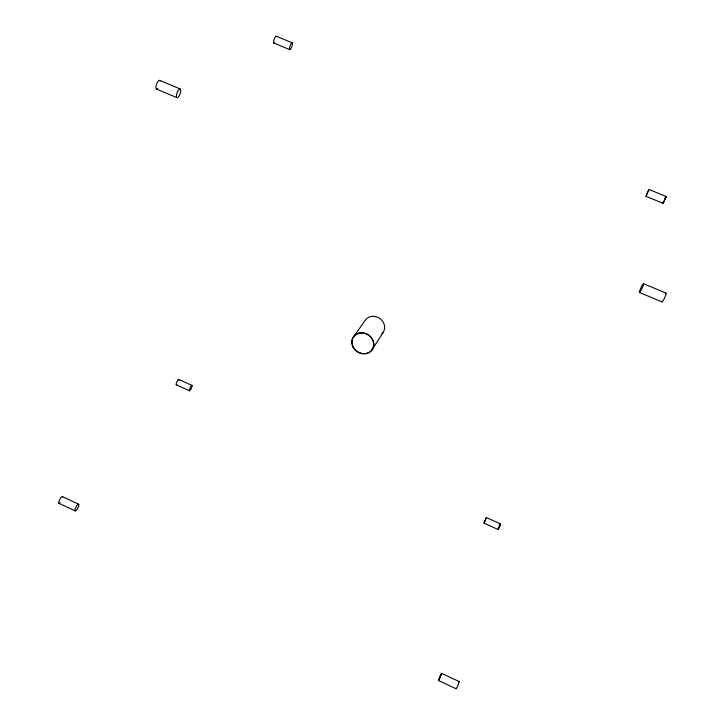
<?xml version="1.0" encoding="UTF-8"?>
<svg xmlns="http://www.w3.org/2000/svg" width="725" height="725" viewBox="0 0 725 725"><rect width="100%" height="100%" fill="white"/><g stroke="black" fill="none" stroke-linecap="round" stroke-linejoin="round"><path stroke-width="1.09" d="M486.339 517.577L483.992 523.151L497.984 529.504L499.371 526.993L500.386 523.885L486.321 517.559L483.938 523.187M456.079 688.75L438.562 680.548L441.588 673.371L438.616 680.594L439.658 676.951L441.543 673.326L459.034 681.5M663.33 202.003L663.058 203.344L666.257 196.529L649.111 189.497L647.606 191.953L645.966 196.312L663.085 203.353L666.23 196.529L665.831 196.946M663.493 201.559L663.085 203.353M498.401 527.809L498.673 527.102M499.235 525.797L499.607 525.018L499.298 525.661M665.088 198.161L665.487 197.472M665.178 198.007L665.632 197.236M499.897 524.483L500.386 523.885M372.115 349.677L383.108 332.485M499.942 524.402C501.292 522.988 498.157 530.51 498.03 528.951L497.957 529.486M353.501 337.007L365.183 320.278A10.839 9.67 33.8 0 1 376.583 316.861L378.667 317.767A10.839 9.67 33.8 0 1 381.767 334.007M649.111 189.497L645.984 196.312M438.562 680.548L441.543 673.326M276.307 36.25L292.284 42.829A3.634 0.933 -70.2 0 1 291.078 48.276A3.634 0.933 -70.2 0 1 289.628 47.533A3.634 0.933 -70.2 0 1 292.248 42.802M273.778 43.038L289.728 49.617M159.654 80.357L180.199 88.985A4.64 1.604 -69.9 0 1 179.084 96.017A4.64 1.604 -69.9 0 1 176.501 95.002A4.64 1.604 -69.9 0 1 180.199 88.985M643.537 283.665A4.848 0.625 -65.1 0 1 640.963 290.507A4.848 0.625 -65.1 0 1 639.985 290.018A4.848 0.625 -65.1 0 1 643.537 283.665L666.039 293.118M156.573 89.084L177.081 97.712M639.432 292.456L661.889 301.908M178.749 379.447L192.034 385.41A2.972 0.671 -65 0 1 190.602 389.76A2.972 0.671 -65 0 1 189.633 389.098A2.972 0.671 -65 0 1 192.034 385.41M176.257 384.821L189.551 390.793M62.35 496.616L78.69 504.219A3.779 1.006 -62.2 0 1 76.714 509.72A3.779 1.006 -62.2 0 1 75.282 508.696A3.779 1.006 -62.2 0 1 78.69 504.219M58.897 503.304L75.255 510.926M274.503 42.748A3.625 0.988 -70.4 0 1 274.041 39.576A3.625 0.988 -70.4 0 1 276.542 36.64M157.805 88.604A4.631 1.695 -70.1 0 1 156.337 84.816A4.631 1.695 -70.1 0 1 160.143 80.792M176.855 384.54A2.963 0.716 -64.9 0 1 176.238 383.607A2.963 0.716 -64.9 0 1 177.988 380.009A2.963 0.716 -64.9 0 1 178.912 380.326M60.057 502.751A3.779 1.069 -61.9 0 1 58.707 502.362A3.779 1.069 -61.9 0 1 60.655 498.039A3.779 1.069 -61.9 0 1 62.676 496.942M665.713 293.226A4.857 0.743 -64.9 0 1 664.372 298.356A4.857 0.743 -64.9 0 1 661.843 301.093M458.544 681.926A3.924 0.453 -68.1 0 1 458.834 682.778A3.924 0.453 -68.1 0 1 456.968 687.472A3.924 0.453 -68.1 0 1 456.043 688.243M367.439 334.479L365.282 333.536A11.265 9.942 33.8 0 0 352.558 338.811A11.265 9.942 33.8 0 0 358.222 352.114L360.361 353.057A11.265 9.942 33.8 0 0 373.103 347.801A11.265 9.942 33.8 0 0 367.439 334.479M353.138 347.248A11.446 10.105 33.8 0 0 372.269 349.785A11.446 10.105 33.8 0 0 363.107 332.866A11.446 10.105 33.8 0 0 353.138 347.248"/></g></svg>
